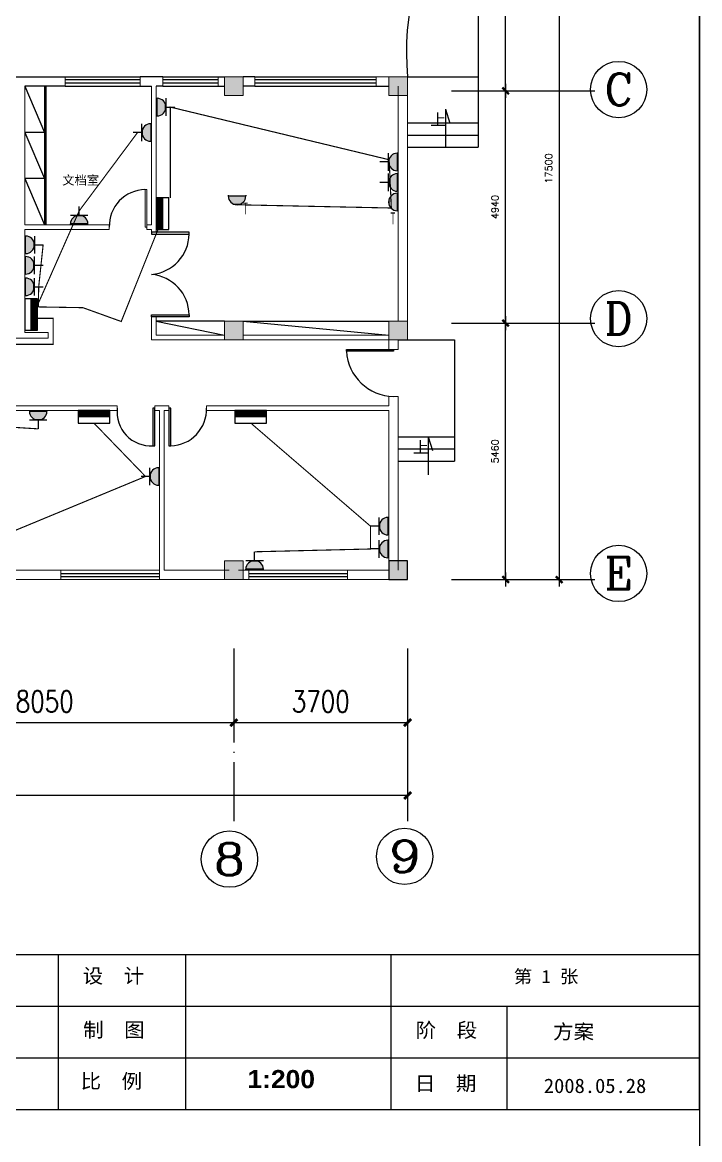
# Model space of a CAD drawing. Extents: x 1487452 to 1619693, y 165319 to 350168.
# Drawn here: x 1547555 to 1561972, y 309120 to 332900 of the extents above; entities that cross this region are included whole.
import ezdxf
from ezdxf.enums import TextEntityAlignment as Align

# ---------------------------------------------------------------- set-up
doc = ezdxf.new("R2010")
doc.units = 0
doc.header["$LTSCALE"] = 1000
doc.header["$MEASUREMENT"] = 0
doc.linetypes.add('DASH', pattern=[0.35, 0.25, -0.1])
doc.linetypes.add('DOTE', pattern=[2.42, 2, -0.2, 0.02, -0.2])
doc.layers.get('0').update_dxf_attribs({"linetype": 'CONTINUOUS'})
doc.layers.get('Defpoints').update_dxf_attribs({"linetype": 'CONTINUOUS'})
for name, color, linetype in [('AXIS', 3, 'CONTINUOUS'), ('AXIS_TEXT', 7, 'CONTINUOUS'), ('COLUMN', 9, 'CONTINUOUS'), ('Dim3', 30, 'CONTINUOUS'), ('DIME', 3, 'CONTINUOUS'), ('DOTE', 1, 'DOTE'), ('EQUIP', 3, 'CONTINUOUS'), ('FIT', 1, 'CONTINUOUS'), ('G', 4, 'CONTINUOUS'), ('PUB_TEXT', 7, 'CONTINUOUS')]:
    doc.layers.add(name, color=color, linetype=linetype)
doc.styles.add('-宋体', font='SimSun.ttf', dxfattribs={"width": 0.8})
doc.styles.add('_TCH_AXIS', font='COMPLEX', dxfattribs={"bigfont": 'GBCBIG'})
doc.styles.add('_TCH_DIM', font='SIMPLEX', dxfattribs={"bigfont": 'GBCBIG'})
doc.styles.add('DIM_FONT', font='SIMPLEX.shx', dxfattribs={"width": 0.8})
doc.styles.add('SANSSERIFBOLD', font='sasb____.pfb')
doc.styles.get("Standard").update_dxf_attribs({"font": 'GBENOR', "bigfont": 'GBCBIG'})
doc.styles.add('黑体', font='SIMHEI.TTF')
doc.dimstyles.new('dimn', dxfattribs={"dimtxt": 150, "dimasz": 1, "dimexe": 250, "dimexo": 300, "dimgap": 150, "dimtad": 1, "dimdec": 0, "dimzin": 0, "dimdsep": 46, "dimtxsty": '_TCH_DIM', "dimblk": '_dimx', "dimcen": 0.09, "dimclrd": 3, "dimclre": 3, "dimclrt": 2, "dimadec": 1, "dimazin": 2, "dimtfac": 1, "dimtdec": 0, "dimtix": 1, "dimtmove": 2, "dimatfit": 3, "dimldrblk": 'ARCHTICK', "dimfxl": 1, "dimtolj": 1, "dimtzin": 0, "dimarcsym": 0})
doc.dimstyles.new('DIMN150', dxfattribs={"dimscale": 1.5, "dimtxt": 300, "dimasz": 100, "dimexe": 250, "dimexo": 300, "dimgap": 150, "dimtad": 1, "dimdec": 0, "dimzin": 0, "dimdsep": 46, "dimtxsty": 'DIM_FONT', "dimblk": 'ARCHTICK', "dimcen": 0.09, "dimclrt": 7, "dimazin": 2, "dimtfac": 1, "dimtdec": 0, "dimtix": 1, "dimtmove": 2, "dimatfit": 3, "dimldrblk": 'ARCHTICK', "dimfxl": 1, "dimtolj": 1, "dimtzin": 0, "dimarcsym": 0})

# ---------------------------------------------------------------- blocks, each defined once
blk = doc.blocks.new('_ArchTick')
at = {"color": 0, "linetype": 'ByBlock', "const_width": 0.4}
blk.add_lwpolyline([(-0.5, -0.5), (0.5, 0.5)], dxfattribs=at)
blk = doc.blocks.new('*D60')
at = {"layer": 'AXIS', "color": 0, "linetype": 'Continuous', "lineweight": -2, "transparency": 16777216}
for p, q in [((1544006, 319121), (1544006, 317621)), ((1552056, 319121), (1552056, 317621)), ((1544006, 317996), (1552056, 317996))]:
    blk.add_line(p, q, dxfattribs=at)
at = {"layer": 'Defpoints', "color": 0, "linetype": 'Continuous', "transparency": 16777216}
for p in [(1544006, 319571), (1552056, 319571), (1552056, 317996)]:
    blk.add_point(p, dxfattribs=at)
at = {"layer": 'AXIS', "color": 0, "linetype": 'Continuous', "lineweight": -2, "transparency": 16777216, "xscale": 150, "yscale": 150, "zscale": 150, "rotation": 180}
blk.add_blockref('_ArchTick', (1544006, 317996), dxfattribs=at)
at = {"layer": 'AXIS', "color": 0, "linetype": 'Continuous', "lineweight": -2, "transparency": 16777216, "xscale": 150, "yscale": 150, "zscale": 150}
blk.add_blockref('_ArchTick', (1552056, 317996), dxfattribs=at)
at = {"layer": 'AXIS', "color": 2, "linetype": 'Continuous', "transparency": 16777216, "insert": (1548031, 318446), "char_height": 450, "attachment_point": 5, "style": 'DIM_FONT'}
blk.add_mtext('\\A1;8050', dxfattribs=at)
blk = doc.blocks.new('*D61')
at = {"layer": 'AXIS', "color": 0, "linetype": 'Continuous', "lineweight": -2, "transparency": 16777216}
for p, q in [((1552056, 319121), (1552056, 317621)), ((1555756, 319121), (1555756, 317621)), ((1552056, 317996), (1555756, 317996))]:
    blk.add_line(p, q, dxfattribs=at)
at = {"layer": 'Defpoints', "color": 0, "linetype": 'Continuous', "transparency": 16777216}
for p in [(1552056, 319571), (1555756, 319571), (1555756, 317996)]:
    blk.add_point(p, dxfattribs=at)
at = {"layer": 'AXIS', "color": 0, "linetype": 'Continuous', "lineweight": -2, "transparency": 16777216, "xscale": 150, "yscale": 150, "zscale": 150, "rotation": 180}
blk.add_blockref('_ArchTick', (1552056, 317996), dxfattribs=at)
at = {"layer": 'AXIS', "color": 0, "linetype": 'Continuous', "lineweight": -2, "transparency": 16777216, "xscale": 150, "yscale": 150, "zscale": 150}
blk.add_blockref('_ArchTick', (1555756, 317996), dxfattribs=at)
at = {"layer": 'AXIS', "color": 2, "linetype": 'Continuous', "transparency": 16777216, "insert": (1553906, 318446), "char_height": 450, "attachment_point": 5, "style": 'DIM_FONT'}
blk.add_mtext('\\A1;3700', dxfattribs=at)
blk = doc.blocks.new('*D62')
at = {"layer": 'AXIS', "color": 0, "linetype": 'Continuous', "lineweight": -2, "transparency": 16777216}
for p, q in [((1511606, 319121), (1511606, 316072)), ((1555756, 319121), (1555756, 316072)), ((1555756, 316447), (1511606, 316447))]:
    blk.add_line(p, q, dxfattribs=at)
at = {"layer": 'Defpoints', "color": 0, "linetype": 'Continuous', "transparency": 16777216}
for p in [(1511606, 319571), (1555756, 319571), (1511606, 316447)]:
    blk.add_point(p, dxfattribs=at)
at = {"layer": 'AXIS', "color": 0, "linetype": 'Continuous', "lineweight": -2, "transparency": 16777216, "xscale": 150, "yscale": 150, "zscale": 150, "rotation": 180}
blk.add_blockref('_ArchTick', (1511606, 316447), dxfattribs=at)
at = {"layer": 'AXIS', "color": 0, "linetype": 'Continuous', "lineweight": -2, "transparency": 16777216, "xscale": 150, "yscale": 150, "zscale": 150}
blk.add_blockref('_ArchTick', (1555756, 316447), dxfattribs=at)
at = {"layer": 'AXIS', "color": 2, "linetype": 'Continuous', "transparency": 16777216, "insert": (1533681, 316897), "char_height": 450, "attachment_point": 5, "style": 'DIM_FONT'}
blk.add_mtext('\\A1;44150', dxfattribs=at)
blk = doc.blocks.new('_dimx')
blk.add_line((-150, 0), (150, 0))
at = {"const_width": 50}
blk.add_lwpolyline([(-70, -70), (70, 70)], dxfattribs=at)
blk = doc.blocks.new('*D68')
at = {"layer": 'Defpoints', "color": 0, "ltscale": 0.4, "transparency": 16777216}
for p in [(1556994, 338540), (1556994, 321040), (1558982, 321040)]:
    blk.add_point(p, dxfattribs=at)
at = {"layer": 'Dim3', "color": 3, "lineweight": -2, "ltscale": 0.4, "transparency": 16777216}
for p, q in [((1557294, 338540), (1559232, 338540)), ((1558982, 338539), (1558982, 321041)), ((1557294, 321040), (1559232, 321040))]:
    blk.add_line(p, q, dxfattribs=at)
for p, rotation in [((1558982, 338540), 90), ((1558982, 321040), 270)]:
    blk.add_blockref('_dimx', p, dxfattribs=dict(at, rotation=rotation))
at = {"layer": 'Dim3', "color": 2, "ltscale": 0.4, "transparency": 16777216, "insert": (1558757, 329790), "char_height": 150, "attachment_point": 5, "rotation": 90, "style": '_TCH_DIM'}
blk.add_mtext('\\A1;17500', dxfattribs=at)
blk = doc.blocks.new('jytshfd')
at = {"color": 251, "lineweight": 13}
blk.add_lwpolyline([(1424598, 328540), (1424638, 328540), (1424638, 329340), (1424598, 329340)], close=True, dxfattribs=at)
at = {"layer": 'Dim3', "color": 250, "ltscale": 0.4}
for p, q in [((1422037, 331540), (1422457, 330556)), ((1422457, 331540), (1422457, 328590)), ((1422457, 330556), (1422037, 330556)), ((1422037, 330556), (1422457, 329573)), ((1422457, 329573), (1422037, 329573)), ((1422037, 329573), (1422457, 328590))]:
    blk.add_line(p, q, dxfattribs=at)
at = {"layer": 'Dim3', "color": 251, "ltscale": 0.4}
blk.add_line((1422487, 331540), (1422487, 328590), dxfattribs=at)
at = {"layer": 'Dim3', "color": 250, "ltscale": 0.4}
blk.add_arc((1424612, 328565), 775, 91.0894, 181.8482, dxfattribs=at)
at = {"layer": 'Dim3', "color": 251, "ltscale": 0.4}
for p in [(1422487, 330556), (1422487, 329573)]:
    blk.add_point(p, dxfattribs=at)
blk = doc.blocks.new('_LINKPT1')
blk.add_line((0, 0), (0, 0))
blk = doc.blocks.new('M_X23')
for p, q in [((-0.5, 1.05), (-0.5, 1)), ((-0.5, 1), (0.5, 1)), ((0.5, 1.05), (0.5, 1)), ((0.5, 0.5), (-0.5, 0.5)), ((0, 0.5), (0, 0))]:
    blk.add_line(p, q)
blk.add_arc((0, 1), 0.5, 180, 0)
for points in [[(0.433, 0.75), (-0.433, 0.75), (0.5, 1), (-0.5, 1)], [(0.25, 0.567), (-0.25, 0.567), (0.433, 0.75), (-0.433, 0.75)], [(0, 0.5), (0, 0.5), (0.25, 0.567), (-0.25, 0.567)]]:
    blk.add_solid(points)
blk.add_blockref('_LINKPT1', (0.001, 0))
at = {"width": 0.8, "flags": 9}
blk.add_attdef('A', (0, 0), '', height=0.00002, dxfattribs=at)
blk = doc.blocks.new('*X24')
at = {"color": 0}
for p, q in [((-250, 33), (-183, 100)), ((-250, 68), (-218, 100)), ((-247, 0), (-147, 100)), ((-212, 0), (-112, 100)), ((-177, 0), (-77, 100)), ((-141, 0), (-41, 100)), ((-106, 0), (-6, 100)), ((-71, 0), (29, 100)), ((-35, 0), (65, 100)), ((0, 0), (100, 100)), ((35, 0), (135, 100)), ((71, 0), (171, 100)), ((106, 0), (206, 100)), ((141, 0), (241, 100)), ((177, 0), (250, 73)), ((212, 0), (250, 38)), ((247, 0), (250, 3))]:
    blk.add_line(p, q, dxfattribs=at)
blk = doc.blocks.new('M_Z1')
for p, q in [((-0.75, 0.6), (-0.75, 0)), ((0.75, 0.6), (-0.75, 0.6)), ((0.75, 0), (0.75, 0.6)), ((-0.75, 0.3), (0.75, 0.3)), ((-0.75, 0), (0.75, 0))]:
    blk.add_line(p, q)
at = {"const_width": 0.3}
blk.add_lwpolyline([(-0.75, 0.15), (0.75, 0.15)], dxfattribs=at)
for p in [(0, 0.6), (-0.75, 0.3), (0, 0), (0.75, 0.3)]:
    blk.add_blockref('_LINKPT1', p)
at = {"xscale": 0.003, "yscale": 0.003, "zscale": 0.003}
blk.add_blockref('*X24', (0, 0), dxfattribs=at)
at = {"width": 0.8, "flags": 9}
blk.add_attdef('A', (0, 0), '', height=0.00003, dxfattribs=at)
blk.add_attdef('A', (0, 0), '', height=0.00003, dxfattribs=at)
blk = doc.blocks.new('HHG')
at = {"color": 3}
for p, q in [((1426370, 329333), (1426370, 329314)), ((1426370, 329314), (1426744, 329314)), ((1426744, 329333), (1426744, 329314))]:
    blk.add_line(p, q, dxfattribs=at)
blk.add_arc((1426557, 329314), 187, 180, 0, dxfattribs=at)
for points in [[(1426719, 329221), (1426395, 329221), (1426744, 329314), (1426370, 329314)], [(1426651, 329152), (1426464, 329152), (1426719, 329221), (1426395, 329221)], [(1426557, 329127), (1426557, 329127), (1426651, 329152), (1426464, 329152)]]:
    blk.add_solid(points, dxfattribs=at)

msp = doc.modelspace()

# ---------------------------------------------------------------- hatches: boundary and pattern name
at = {"lineweight": 13}
for points in [[(1551856, 331339.8), (1552256, 331339.8), (1552256, 331739.8), (1551856, 331739.8)], [(1555356, 331339.8), (1555756, 331339.8), (1555756, 331739.8), (1555356, 331739.8)], [(1551856, 326139.8), (1552256, 326139.8), (1552256, 326539.8), (1551856, 326539.8)], [(1555356, 326139.8), (1555756, 326139.8), (1555756, 326539.8), (1555356, 326539.8)], [(1551856, 321039.8), (1552256, 321039.8), (1552256, 321439.8), (1551856, 321439.8)], [(1551856, 321039.8), (1552256, 321039.8), (1552256, 321439.8), (1551856, 321439.8)], [(1555356, 321039.8), (1555756, 321039.8), (1555756, 321439.8), (1555356, 321439.8)], [(1555356, 321039.8), (1555756, 321039.8), (1555756, 321439.8), (1555356, 321439.8)]]:
    msp.add_hatch(color=256, dxfattribs=at).paths.add_polyline_path(points)

# ---------------------------------------------------------------- linework, layer by layer
at = {"color": 7}
for p, q in [((1561972.5, 350167.6), (1561972.5, 309763.5)), ((1504252.2, 309763.5), (1561972.5, 309763.5)), ((1561972.5, 309763.5), (1561972.5, 269359.3))]:
    msp.add_line(p, q, dxfattribs=at)
at = {"lineweight": 13}
for p, q in [((1548466.3, 331739.8), (1548466.3, 331539.8)), ((1550066.3, 331739.8), (1550066.3, 331539.8)), ((1550548.8, 331739.8), (1550548.8, 331539.8)), ((1551726.4, 331739.8), (1551726.4, 331539.8)), ((1552256, 331739.8), (1551856, 331739.8)), ((1551856, 331739.8), (1551856, 331339.8)), ((1552256, 331339.8), (1552256, 331739.8)), ((1552503, 331739.8), (1552503, 331539.8)), ((1555755.9, 331739.8), (1555086.7, 331739.8)), ((1555086.7, 331739.8), (1555086.7, 331539.8)), ((1555756, 331739.8), (1555356, 331739.8)), ((1555356, 331739.8), (1555356, 331339.8)), ((1555356, 331539.8), (1555356, 331739.8)), ((1555755.9, 331739.8), (1555755.9, 326139.8)), ((1555756, 331339.8), (1555756, 331739.8)), ((1547606, 331539.8), (1547606, 328589.8)), ((1550306.3, 331539.8), (1550306.3, 328589.8)), ((1550406.3, 331539.8), (1550406.3, 328489.8)), ((1555555.9, 331539.8), (1555555.9, 326539.8)), ((1551856, 331339.8), (1552256, 331339.8)), ((1555356, 331339.8), (1555756, 331339.8)), ((1547606, 328589.8), (1549406.3, 328589.8)), ((1547606, 328489.8), (1549406.3, 328489.8)), ((1547606, 328489.8), (1547606, 326298.3)), ((1549406.3, 328589.8), (1549406.3, 328489.8)), ((1550206.3, 328589.8), (1550206.3, 328489.8)), ((1550206.3, 328589.8), (1550306.3, 328589.8)), ((1550206.3, 328489.8), (1550306.3, 328489.8)), ((1550306.3, 328434.8), (1550306.3, 328489.8)), ((1550306.3, 328434.8), (1550406.3, 328434.8)), ((1550406.3, 328434.8), (1550406.3, 328489.8)), ((1550306.3, 326634.8), (1550306.3, 326139.8)), ((1550306.3, 326634.8), (1550406.3, 326634.8)), ((1550406.3, 326634.8), (1550406.3, 326239.8)), ((1552256, 326539.8), (1551856, 326539.8)), ((1551856, 326539.8), (1551856, 326139.8)), ((1552256, 326139.8), (1552256, 326539.8)), ((1555756, 326539.8), (1555356, 326539.8)), ((1555356, 326539.8), (1555356, 326139.8)), ((1555756, 326139.8), (1555756, 326539.8)), ((1548106, 326298.3), (1547606, 326298.3)), ((1548106, 326178.3), (1548106, 326298.3)), ((1548106, 326178.3), (1547006, 326178.3)), ((1551856, 326139.8), (1550306.3, 326139.8)), ((1551856, 326239.8), (1550406.3, 326239.8)), ((1551856, 326139.8), (1552256, 326139.8)), ((1555356, 326239.8), (1552256, 326239.8)), ((1555356, 326139.8), (1552256, 326139.8)), ((1555356, 326139.8), (1555756, 326139.8)), ((1555356, 325939.8), (1555356, 326139.8)), ((1555555.9, 326139.8), (1555555.9, 325939.8)), ((1555356, 325939.8), (1555555.9, 325939.8)), ((1555356, 324939.8), (1555356, 324739.8)), ((1555555.9, 324939.8), (1555356, 324939.8)), ((1555555.9, 324739.8), (1555555.9, 324939.8)), ((1549575.9, 324739.8), (1545630.9, 324739.8)), ((1549575.9, 324639.8), (1545750.9, 324639.8)), ((1549575.9, 324739.8), (1549575.9, 324639.8)), ((1550675.9, 324739.8), (1550375.9, 324739.8)), ((1550375.9, 324739.8), (1550375.9, 324639.8)), ((1550475.9, 324639.8), (1550375.9, 324639.8)), ((1550475.9, 324639.8), (1550475.9, 321239.8)), ((1550675.9, 324639.8), (1550575.9, 324639.8)), ((1550575.9, 324639.8), (1550575.9, 321239.8)), ((1550675.9, 324639.8), (1550675.9, 324739.8)), ((1551475.9, 324639.8), (1551475.9, 324739.8)), ((1555356, 324739.8), (1551475.9, 324739.8)), ((1555355.9, 324639.8), (1551475.9, 324639.8)), ((1555355.9, 324639.8), (1555355.9, 321239.8)), ((1555555.9, 324739.8), (1555555.9, 324039.8)), ((1555555.9, 324259.8), (1555555.9, 321239.8)), ((1552256, 321439.8), (1551856, 321439.8)), ((1551856, 321439.8), (1551856, 321039.8)), ((1552256, 321439.8), (1551856, 321439.8)), ((1551856, 321439.8), (1551856, 321039.8)), ((1552256, 321039.8), (1552256, 321439.8)), ((1552256, 321039.8), (1552256, 321439.8)), ((1555756, 321439.8), (1555356, 321439.8)), ((1555356, 321439.8), (1555356, 321039.8)), ((1555756, 321439.8), (1555356, 321439.8)), ((1555756, 321039.8), (1555756, 321439.8)), ((1555756, 321039.8), (1555756, 321439.8)), ((1548375.9, 321239.8), (1546775.9, 321239.8)), ((1546775.9, 321039.8), (1548375.9, 321039.8)), ((1548375.9, 321039.8), (1548375.9, 321239.8)), ((1550475.9, 321239.8), (1550475.9, 321039.8)), ((1550475.9, 321039.8), (1552055.9, 321039.8)), ((1551955.9, 321239.8), (1550575.9, 321239.8)), ((1551856, 321039.8), (1552256, 321039.8)), ((1551856, 321039.8), (1552256, 321039.8)), ((1552375.9, 321039.8), (1552055.9, 321039.8)), ((1552375.9, 321239.8), (1552155.9, 321239.8)), ((1552375.9, 321039.8), (1552375.9, 321239.8)), ((1555355.9, 321239.8), (1554475.9, 321239.8)), ((1554475.9, 321239.8), (1554475.9, 321039.8)), ((1555355.9, 321039.8), (1554475.9, 321039.8)), ((1555356, 321039.8), (1555756, 321039.8)), ((1555356, 321039.8), (1555756, 321039.8))]:
    msp.add_line(p, q, dxfattribs=at)
at = {"color": 251, "lineweight": 13}
for p, q in [((1550475.9, 321239.8), (1548375.9, 321239.8)), ((1550475.9, 321039.8), (1548375.9, 321039.8)), ((1554475.9, 321239.8), (1552375.9, 321239.8)), ((1554475.9, 321039.8), (1552375.9, 321039.8))]:
    msp.add_line(p, q, dxfattribs=at)
at = {"color": 4}
for p, q in [((1504252.2, 313061.8), (1561972.5, 313061.8)), ((1548316.7, 313061.8), (1548316.7, 309763.5)), ((1551030.5, 313061.8), (1551030.5, 309763.5)), ((1555397.5, 313061.8), (1555397.5, 309763.5)), ((1541548, 311962.4), (1561972.5, 311962.4)), ((1557870.6, 311962.4), (1557870.6, 309763.5)), ((1541548, 310862.9), (1561972.5, 310862.9))]:
    msp.add_line(p, q, dxfattribs=at)
at = {"color": 7}
for points in [[(1561972.5, 309763.5), (1561972.5, 350167.6), (1619692.7, 350167.6)], [(1504252.2, 269359.3), (1504252.2, 309763.5), (1561972.5, 309763.5)]]:
    msp.add_lwpolyline(points, dxfattribs=at)
at = {"layer": 'AXIS', "linetype": 'Continuous'}
for p, q in [((1556693.6, 331439.8), (1559742.1, 331439.8)), ((1556693.6, 326499.8), (1559742.1, 326499.8)), ((1556693.6, 321039.8), (1559742.1, 321039.8)), ((1557446, 321039.8), (1558092.2, 321039.8))]:
    msp.add_line(p, q, dxfattribs=at)
for centre in [(1560248.8, 331469.5), (1560248.8, 326593.3), (1560248.8, 321171), (1551963, 315091.1), (1555692.3, 315149.2)]:
    msp.add_circle(centre, 600, dxfattribs=at)
at = {"layer": 'COLUMN', "color": 0, "linetype": 'Continuous'}
msp.add_lwpolyline([(1555356, 321039.8), (1555756, 321039.8), (1555756, 321439.8), (1555356, 321439.8)], close=True, dxfattribs=at)
at = {"layer": 'Dim3', "color": 251, "ltscale": 0.4}
for p, q in [((1557256, 333099.8), (1557256, 330239.8)), ((1548466.3, 331739.8), (1550066.3, 331739.8)), ((1550548.8, 331739.8), (1551726.4, 331739.8)), ((1552503, 331739.8), (1555086.7, 331739.8)), ((1548466.3, 331539.8), (1550066.3, 331539.8)), ((1550548.8, 331539.8), (1551726.4, 331539.8)), ((1552503, 331539.8), (1555086.7, 331539.8)), ((1555756, 330759.8), (1557256, 330759.8)), ((1555756, 330499.8), (1557256, 330499.8)), ((1555756, 330239.8), (1557256, 330239.8)), ((1551856, 326539.8), (1550406.3, 326539.8)), ((1552256, 326539.8), (1555356, 326539.8)), ((1555556, 326139.8), (1556755.9, 326139.8)), ((1555556, 326139.8), (1556755.9, 326139.8)), ((1556755.9, 326139.8), (1556755.9, 323559.8)), ((1555555.9, 324079.8), (1556755.9, 324079.8)), ((1555555.9, 323819.8), (1556755.9, 323819.8)), ((1555555.9, 323559.8), (1556755.9, 323559.8))]:
    msp.add_line(p, q, dxfattribs=at)
at = {"layer": 'Dim3', "color": 250, "ltscale": 0.4}
for p, q in [((1550066.3, 331673.1), (1548466.3, 331673.1)), ((1550066.3, 331606.4), (1548466.3, 331606.4)), ((1551726.4, 331673.1), (1550548.8, 331673.1)), ((1551726.4, 331606.4), (1550548.8, 331606.4)), ((1555086.7, 331673.1), (1552503, 331673.1)), ((1555086.7, 331606.4), (1552503, 331606.4)), ((1548375.9, 321173.1), (1550475.9, 321173.1)), ((1548375.9, 321106.4), (1550475.9, 321106.4)), ((1552375.9, 321173.1), (1554475.9, 321173.1)), ((1552375.9, 321106.4), (1554475.9, 321106.4))]:
    msp.add_line(p, q, dxfattribs=at)
at = {"layer": 'Dim3', "color": 0, "ltscale": 0.4}
for p, q in [((1556561.6, 331052.2), (1556561.6, 330239.8)), ((1556561.6, 331052.2), (1556652.3, 330756.9)), ((1556193, 324079.4), (1556193, 323267)), ((1556193, 324079.4), (1556283.7, 323784.1))]:
    msp.add_line(p, q, dxfattribs=at)
at = {"layer": 'Dim3', "color": 251, "ltscale": 0.4}
for points in [[(1551106.3, 328394.8), (1551106.3, 328434.8), (1550306.3, 328434.8), (1550306.3, 328394.8)], [(1551106.3, 326674.8), (1551106.3, 326634.8), (1550306.3, 326634.8), (1550306.3, 326674.8)], [(1555456, 325939.8), (1555456, 325899.8), (1554456, 325899.8), (1554456, 325939.8)], [(1550335.9, 323889.8), (1550375.9, 323889.8), (1550375.9, 324689.8), (1550335.9, 324689.8)], [(1550675.9, 323889.8), (1550715.9, 323889.8), (1550715.9, 324689.8), (1550675.9, 324689.8)]]:
    msp.add_lwpolyline(points, close=True, dxfattribs=at)
msp.add_arc((1561044.4, 332262.7), 5314.3, 103.04901, 185.64737, dxfattribs=at)
at = {"layer": 'Dim3', "color": 250, "ltscale": 0.4}
for centre, radius, start, end in [((1550229.3, 328408.5), 877.1, 275.03582, 359.10424), ((1550229.3, 326661.1), 877.1, 0.89576, 84.96418), ((1555467, 325952.2), 1012.5, 182.96629, 269.37198), ((1550286.2, 324603.5), 715.5, 173.07587, 273.98653), ((1550701.2, 324664.8), 775.1, 271.08936, 1.84824)]:
    msp.add_arc(centre, radius, start, end, dxfattribs=at)
at = {"layer": 'DIME', "color": 0, "ltscale": 0.4}
for p, q in [((1547256, 331739.8), (1548466.3, 331739.8)), ((1550548.8, 331739.8), (1550066.3, 331739.8)), ((1551726.4, 331739.8), (1551856, 331739.8)), ((1552503, 331739.8), (1552256, 331739.8)), ((1548466.3, 331539.8), (1547606, 331539.8)), ((1550066.3, 331539.8), (1550306.3, 331539.8)), ((1550548.8, 331539.8), (1550406.3, 331539.8)), ((1551726.4, 331539.8), (1551856, 331539.8)), ((1552503, 331539.8), (1552256, 331539.8)), ((1555086.7, 331539.8), (1555356, 331539.8))]:
    msp.add_line(p, q, dxfattribs=at)
at = {"layer": 'DIME', "color": 250, "ltscale": 0.4}
for p, q in [((1555755.9, 331739.8), (1557256, 331739.8)), ((1550406.3, 326539.8), (1551856, 326239.8)), ((1552256, 326539.8), (1555356, 326239.8))]:
    msp.add_line(p, q, dxfattribs=at)
at = {"layer": 'DOTE', "color": 3, "linetype": 'DOTE'}
for p, q in [((1552056, 319571.4), (1552056, 315902)), ((1555756, 319571.4), (1555756, 315902))]:
    msp.add_line(p, q, dxfattribs=at)
at = {"layer": 'FIT', "color": 1, "ltscale": 0.4, "const_width": 24}
msp.add_lwpolyline([(1545932.2, 326924.9), (1546967.3, 326924.9), (1546967.3, 326046.8), (1548211.6, 326046.8), (1548211.6, 326599), (1547874.8, 326599)], dxfattribs=at)
at = {"layer": 'G', "color": 1, "ltscale": 0.4, "const_width": 24}
for points in [[(1552125.8, 329017.4), (1555409.8, 328948.2), (1555363.1, 329975.7), (1550705, 331096.3), (1550705, 329161.8)], [(1550007.6, 330554.8), (1548766.2, 328888.5), (1547874.8, 326872.6)], [(1550473.5, 328568.5), (1549660.5, 326533.1), (1548844.3, 326827.2), (1547807.6, 326844.7)], [(1547998, 328165.9), (1547903.4, 327270.8), (1547896.2, 326843.2)], [(1547893.5, 324247.7), (1546403.5, 324341.1), (1546306.2, 321631.8), (1550177.3, 323234.9), (1549078.3, 324371)], [(1552498.7, 321631.8), (1554965.2, 321691.3), (1554965.2, 322177.4), (1552417.7, 324371)]]:
    msp.add_lwpolyline(points, dxfattribs=at)

# ---------------------------------------------------------------- block references
at = {"layer": 'DIME', "color": 1}
for name, p in [('jytshfd', (125568.6, 0)), ('HHG', (125568.6, -109.9))]:
    msp.add_blockref(name, p, dxfattribs=at)
at = {"layer": 'DIME', "color": 1, "rotation": 270}
msp.add_blockref('HHG', (1226223.2, 1755632.9), dxfattribs=at)
at = {"layer": 'EQUIP'}
for name, p, xscale, yscale, zscale, rotation in [('M_X23', (1550798.3, 331096.3), 373.3615761389956, 373.3615761413239, 373.3615761401982, 90), ('M_X23', (1549914.3, 330554.8), 373.3615761389956, 373.3615761413239, 373.3615761401982, 270), ('M_X23', (1555163.9, 329929.1), 373.3615761389956, 373.3615761413239, 373.3615761401982, 270), ('M_X23', (1555162.7, 329492.9), 373.3615761389956, 373.3615761413239, 373.3615761401982, 270), ('M_Z1', (1550406.3, 328825.8), 448.0338913667947, 448.0338913695886, 448.0338913682378, 270), ('M_X23', (1548766.2, 328981.8), 373.3615761389956, 373.3615761413239, 373.3615761401982, 180), ('M_X23', (1547998, 328165.9), 373.3615761389956, 373.3615761413239, 373.3615761401982, 90), ('M_X23', (1547996.7, 327729.7), 373.3615761389956, 373.3615761413239, 373.3615761401982, 90), ('M_X23', (1547996.7, 327270.8), 373.3615761389956, 373.3615761413239, 373.3615761401982, 90), ('M_Z1', (1547874.8, 326682.5), 448.0338913667947, 448.0338913695886, 448.0338913682378, 89.99999999999999), ('M_Z1', (1549078.3, 324639.8), 448.0338913667947, 448.0338913695886, 448.0338913682378, 180), ('M_Z1', (1552417.7, 324639.8), 448.0338913667947, 448.0338913695886, 448.0338913682378, 180), ('M_X23', (1550083.9, 323234.9), 373.3615761389956, 373.3615761413239, 373.3615761401982, 270), ('M_X23', (1554965.2, 322177.6), 373.3615761389956, 373.3615761413239, 373.3615761401982, 270), ('M_X23', (1554965.2, 321691.5), 373.3615761389956, 373.3615761413239, 373.3615761401982, 270), ('M_X23', (1552498.9, 321631.8), 373.3615761389956, 373.3615761413239, 373.3615761401982, 180)]:
    msp.add_blockref(name, p, dxfattribs=dict(at, xscale=xscale, yscale=yscale, zscale=zscale, rotation=rotation))
at = {"layer": 'EQUIP', "xscale": 373.3615761389956, "yscale": 373.3615761413239, "zscale": 373.3615761401982}
msp.add_blockref('M_X23', (1547893.5, 324247.7), dxfattribs=at)

# ---------------------------------------------------------------- texts
at = {"color": 2, "width": 1.043383}
for s, height, style, p in [('设  计', 307.19, '黑体', (1548838.9, 312360.5)), ('第 1 张', 276.47, '黑体', (1558015.5, 312372.3)), ('制  图', 307.19, '黑体', (1548849.2, 311210.7)), ('阶  段', 307.19, '黑体', (1555927.1, 311205.6)), ('方案', 307.19, '黑体', (1558851.1, 311172.8)), ('比  例', 307.19, '黑体', (1548794.9, 310119.8)), ('1:200', 385.77, 'SANSSERIFBOLD', (1552346.7, 310100.6)), ('日  期', 307.19, '黑体', (1555909.5, 310071.6)), ('2008.05.28', 307.19, '黑体', (1558656.1, 310020.9))]:
    msp.add_text(s, height=height, dxfattribs=dict(at, style=style)).set_placement(p, align=Align.BOTTOM_LEFT)
at = {"layer": 'AXIS_TEXT', "color": 2, "linetype": 'Continuous', "style": '_TCH_AXIS', "width": 1.5}
for s, p, p2 in [('8', (1551623.6, 314751.6), (1552302.4, 314751.6)), ('9', (1555352.9, 314809.8), (1556031.7, 314809.8))]:
    msp.add_text(s, height=678.8, dxfattribs=at).set_placement(p, p2, align=Align.FIT)
at = {"layer": 'AXIS_TEXT', "color": 2, "linetype": 'Continuous', "style": '_TCH_AXIS'}
for tag, width, p, p2 in [('C', 1.237437, (1559948.8, 331133.5), (1560548.8, 331133.5)), ('D', 1.091856, (1559948.8, 326257.3), (1560548.8, 326257.3)), ('E', 1.160097, (1559948.8, 320835), (1560548.8, 320835))]:
    msp.add_attdef(tag, text='', height=678.8, dxfattribs=dict(at, width=width)).set_placement(p, p2, align=Align.FIT)
at = {"layer": 'Dim3', "color": 2, "ltscale": 0.4, "style": '黑体'}
for p in [(1556239.1, 330706.6), (1555870.5, 323733.8)]:
    msp.add_text('上', height=245.8, dxfattribs=at).set_placement(p)
msp.add_text('文档室', height=192, dxfattribs=at).set_placement((1548405.1, 329540.4), align=Align.MIDDLE_LEFT)
at = {"layer": 'PUB_TEXT', "linetype": 'DASH', "style": '-宋体', "width": 0.6}
for p in [(1552250.3, 328810.5), (1555392.3, 328603.5)]:
    msp.add_text('T', height=255, dxfattribs=at).set_placement(p)

# ---------------------------------------------------------------- dimensions: what is measured, and where the dimension line sits
at = {"layer": 'AXIS', "linetype": 'Continuous'}
for base, p1, p2, picture, middle in [((1511606, 316446.7), (1555756, 319571.4), (1511606, 319571.4), '*D62', (1533681, 316896.7)), ((1552056, 317995.5), (1544006, 319571.4), (1552056, 319571.4), '*D60', (1548031, 318445.5)), ((1555756, 317995.5), (1552056, 319571.4), (1555756, 319571.4), '*D61', (1553906, 318445.5))]:
    dim = msp.add_linear_dim(base=base, p1=p1, p2=p2, dimstyle='DIMN150', override={"dimclrt": 2}, dxfattribs=at)
    dim.commit()
    dim.dimension.update_dxf_attribs({"geometry": picture, "text_midpoint": middle})
at = {"layer": 'Dim3', "color": 3, "ltscale": 0.4}
dim = msp.add_linear_dim(base=(1558981.7, 321039.8), p1=(1556993.6, 338539.8), p2=(1556993.6, 321039.8), angle=90, dimstyle='dimn', dxfattribs=at)
dim.commit()
dim.dimension.update_dxf_attribs({"geometry": '*D68', "text_midpoint": (1558756.7, 329789.8)})
for base, p1, p2 in [((1557842.2, 337089.8), (1556693.6, 331439.8), (1556693.6, 337089.8)), ((1557842.2, 331439.8), (1557446, 326499.8), (1556693.6, 331439.8)), ((1557842.2, 326499.8), (1557446, 321039.8), (1557446, 326499.8))]:
    msp.add_linear_dim(base=base, p1=p1, p2=p2, angle=90, dimstyle='dimn', dxfattribs=at).render()

doc.saveas('drawing.dxf')
